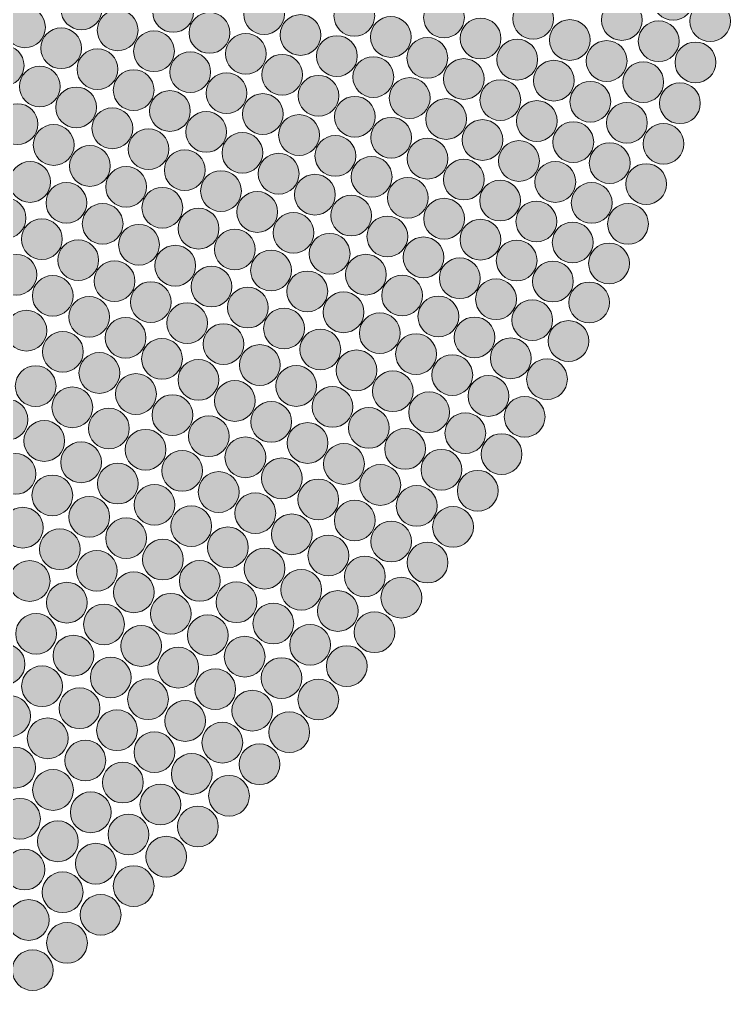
# Model space of a CAD drawing. Extents: x 3515 to 4006, y 175 to 667.
# Drawn here: x 3908.4 to 3992.8, y 226.8 to 342.1 of the extents above; entities that cross this region are included whole.
import ezdxf

# ---------------------------------------------------------------- set-up
doc = ezdxf.new("R2010")
doc.units = 0
doc.header["$MEASUREMENT"] = 0
doc.layers.add('Capa 1', color=7, linetype='Continuous', lineweight=0)

# ---------------------------------------------------------------- blocks, each defined once
blk = doc.blocks.new('Block_0')
at = {"layer": 'Capa 1', "true_color": 0x000000, "transparency": 33554687}
h = blk.add_hatch(color=18, dxfattribs=at)
h.dxf.hatch_style = 2
edge = h.paths.add_edge_path()
edge.add_arc((3985.97, 344.39), 2.42, 0, 360)
h = blk.add_hatch(color=18, dxfattribs=at)
h.dxf.hatch_style = 2
edge = h.paths.add_edge_path()
edge.add_arc((3915.76, 343.26), 2.42, 0, 360)
h = blk.add_hatch(color=18, dxfattribs=at)
h.dxf.hatch_style = 2
edge = h.paths.add_edge_path()
edge.add_arc((3926.64, 342.96), 2.42, 0, 360)
h = blk.add_hatch(color=18, dxfattribs=at)
h.dxf.hatch_style = 2
edge = h.paths.add_edge_path()
edge.add_arc((3937.43, 342.71), 2.42, 0, 360)
h = blk.add_hatch(color=18, dxfattribs=at)
h.dxf.hatch_style = 2
edge = h.paths.add_edge_path()
edge.add_arc((3948.14, 342.49), 2.42, 0, 360)
h = blk.add_hatch(color=18, dxfattribs=at)
h.dxf.hatch_style = 2
edge = h.paths.add_edge_path()
edge.add_arc((3958.78, 342.3), 2.42, 0, 360)
h = blk.add_hatch(color=18, dxfattribs=at)
h.dxf.hatch_style = 2
edge = h.paths.add_edge_path()
edge.add_arc((3909.06, 341.13), 2.42, 0, 360)
h = blk.add_hatch(color=18, dxfattribs=at)
h.dxf.hatch_style = 2
edge = h.paths.add_edge_path()
edge.add_arc((3969.36, 342.14), 2.42, 0, 360)
h = blk.add_hatch(color=18, dxfattribs=at)
h.dxf.hatch_style = 2
edge = h.paths.add_edge_path()
edge.add_arc((3979.88, 342), 2.42, 0, 360)
h = blk.add_hatch(color=18, dxfattribs=at)
h.dxf.hatch_style = 2
edge = h.paths.add_edge_path()
edge.add_arc((3990.36, 341.87), 2.42, 0, 360)
h = blk.add_hatch(color=18, dxfattribs=at)
h.dxf.hatch_style = 2
edge = h.paths.add_edge_path()
edge.add_arc((3920.06, 340.78), 2.42, 0, 360)
h = blk.add_hatch(color=18, dxfattribs=at)
h.dxf.hatch_style = 2
edge = h.paths.add_edge_path()
edge.add_arc((3930.95, 340.47), 2.42, 0, 360)
h = blk.add_hatch(color=18, dxfattribs=at)
h.dxf.hatch_style = 2
edge = h.paths.add_edge_path()
edge.add_arc((3941.75, 340.22), 2.42, 0, 360)
h = blk.add_hatch(color=18, dxfattribs=at)
h.dxf.hatch_style = 2
edge = h.paths.add_edge_path()
edge.add_arc((3952.47, 339.99), 2.42, 0, 360)
h = blk.add_hatch(color=18, dxfattribs=at)
h.dxf.hatch_style = 2
edge = h.paths.add_edge_path()
edge.add_arc((3963.12, 339.8), 2.42, 0, 360)
h = blk.add_hatch(color=18, dxfattribs=at)
h.dxf.hatch_style = 2
edge = h.paths.add_edge_path()
edge.add_arc((3973.71, 339.63), 2.42, 0, 360)
h = blk.add_hatch(color=18, dxfattribs=at)
h.dxf.hatch_style = 2
edge = h.paths.add_edge_path()
edge.add_arc((3984.25, 339.48), 2.42, 0, 360)
h = blk.add_hatch(color=18, dxfattribs=at)
h.dxf.hatch_style = 2
edge = h.paths.add_edge_path()
edge.add_arc((3913.36, 338.65), 2.42, 0, 360)
h = blk.add_hatch(color=18, dxfattribs=at)
h.dxf.hatch_style = 2
edge = h.paths.add_edge_path()
edge.add_arc((3924.37, 338.29), 2.42, 0, 360)
h = blk.add_hatch(color=18, dxfattribs=at)
h.dxf.hatch_style = 2
edge = h.paths.add_edge_path()
edge.add_arc((3935.27, 337.99), 2.42, 0, 360)
h = blk.add_hatch(color=18, dxfattribs=at)
h.dxf.hatch_style = 2
edge = h.paths.add_edge_path()
edge.add_arc((3946.07, 337.72), 2.42, 0, 360)
h = blk.add_hatch(color=18, dxfattribs=at)
h.dxf.hatch_style = 2
edge = h.paths.add_edge_path()
edge.add_arc((3906.53, 336.59), 2.42, 0, 360)
h = blk.add_hatch(color=18, dxfattribs=at)
h.dxf.hatch_style = 2
edge = h.paths.add_edge_path()
edge.add_arc((3956.8, 337.5), 2.42, 0, 360)
h = blk.add_hatch(color=18, dxfattribs=at)
h.dxf.hatch_style = 2
edge = h.paths.add_edge_path()
edge.add_arc((3967.47, 337.3), 2.42, 0, 360)
h = blk.add_hatch(color=18, dxfattribs=at)
h.dxf.hatch_style = 2
edge = h.paths.add_edge_path()
edge.add_arc((3978.07, 337.13), 2.42, 0, 360)
h = blk.add_hatch(color=18, dxfattribs=at)
h.dxf.hatch_style = 2
edge = h.paths.add_edge_path()
edge.add_arc((3988.61, 336.97), 2.42, 0, 360)
h = blk.add_hatch(color=18, dxfattribs=at)
h.dxf.hatch_style = 2
edge = h.paths.add_edge_path()
edge.add_arc((3917.66, 336.17), 2.42, 0, 360)
h = blk.add_hatch(color=18, dxfattribs=at)
h.dxf.hatch_style = 2
edge = h.paths.add_edge_path()
edge.add_arc((3928.67, 335.81), 2.42, 0, 360)
h = blk.add_hatch(color=18, dxfattribs=at)
h.dxf.hatch_style = 2
edge = h.paths.add_edge_path()
edge.add_arc((3939.58, 335.5), 2.42, 0, 360)
h = blk.add_hatch(color=18, dxfattribs=at)
h.dxf.hatch_style = 2
edge = h.paths.add_edge_path()
edge.add_arc((3950.39, 335.23), 2.42, 0, 360)
h = blk.add_hatch(color=18, dxfattribs=at)
h.dxf.hatch_style = 2
edge = h.paths.add_edge_path()
edge.add_arc((3961.13, 335), 2.42, 0, 360)
h = blk.add_hatch(color=18, dxfattribs=at)
h.dxf.hatch_style = 2
edge = h.paths.add_edge_path()
edge.add_arc((3971.81, 334.8), 2.42, 0, 360)
h = blk.add_hatch(color=18, dxfattribs=at)
h.dxf.hatch_style = 2
edge = h.paths.add_edge_path()
edge.add_arc((3982.42, 334.62), 2.42, 0, 360)
h = blk.add_hatch(color=18, dxfattribs=at)
h.dxf.hatch_style = 2
edge = h.paths.add_edge_path()
edge.add_arc((3910.83, 334.11), 2.42, 0, 360)
h = blk.add_hatch(color=18, dxfattribs=at)
h.dxf.hatch_style = 2
edge = h.paths.add_edge_path()
edge.add_arc((3921.96, 333.68), 2.42, 0, 360)
h = blk.add_hatch(color=18, dxfattribs=at)
h.dxf.hatch_style = 2
edge = h.paths.add_edge_path()
edge.add_arc((3932.97, 333.32), 2.42, 0, 360)
h = blk.add_hatch(color=18, dxfattribs=at)
h.dxf.hatch_style = 2
edge = h.paths.add_edge_path()
edge.add_arc((3943.89, 333.01), 2.42, 0, 360)
h = blk.add_hatch(color=18, dxfattribs=at)
h.dxf.hatch_style = 2
edge = h.paths.add_edge_path()
edge.add_arc((3954.71, 332.74), 2.42, 0, 360)
h = blk.add_hatch(color=18, dxfattribs=at)
h.dxf.hatch_style = 2
edge = h.paths.add_edge_path()
edge.add_arc((3965.46, 332.5), 2.42, 0, 360)
h = blk.add_hatch(color=18, dxfattribs=at)
h.dxf.hatch_style = 2
edge = h.paths.add_edge_path()
edge.add_arc((3976.14, 332.3), 2.42, 0, 360)
h = blk.add_hatch(color=18, dxfattribs=at)
h.dxf.hatch_style = 2
edge = h.paths.add_edge_path()
edge.add_arc((3986.77, 332.12), 2.42, 0, 360)
h = blk.add_hatch(color=18, dxfattribs=at)
h.dxf.hatch_style = 2
edge = h.paths.add_edge_path()
edge.add_arc((3915.13, 331.63), 2.42, 0, 360)
h = blk.add_hatch(color=18, dxfattribs=at)
h.dxf.hatch_style = 2
edge = h.paths.add_edge_path()
edge.add_arc((3926.26, 331.2), 2.42, 0, 360)
h = blk.add_hatch(color=18, dxfattribs=at)
h.dxf.hatch_style = 2
edge = h.paths.add_edge_path()
edge.add_arc((3937.28, 330.84), 2.42, 0, 360)
h = blk.add_hatch(color=18, dxfattribs=at)
h.dxf.hatch_style = 2
edge = h.paths.add_edge_path()
edge.add_arc((3908.17, 329.65), 2.42, 0, 360)
h = blk.add_hatch(color=18, dxfattribs=at)
h.dxf.hatch_style = 2
edge = h.paths.add_edge_path()
edge.add_arc((3948.2, 330.52), 2.42, 0, 360)
h = blk.add_hatch(color=18, dxfattribs=at)
h.dxf.hatch_style = 2
edge = h.paths.add_edge_path()
edge.add_arc((3959.03, 330.25), 2.42, 0, 360)
h = blk.add_hatch(color=18, dxfattribs=at)
h.dxf.hatch_style = 2
edge = h.paths.add_edge_path()
edge.add_arc((3969.79, 330.01), 2.42, 0, 360)
h = blk.add_hatch(color=18, dxfattribs=at)
h.dxf.hatch_style = 2
edge = h.paths.add_edge_path()
edge.add_arc((3980.48, 329.8), 2.42, 0, 360)
h = blk.add_hatch(color=18, dxfattribs=at)
h.dxf.hatch_style = 2
edge = h.paths.add_edge_path()
edge.add_arc((3919.43, 329.15), 2.42, 0, 360)
h = blk.add_hatch(color=18, dxfattribs=at)
h.dxf.hatch_style = 2
edge = h.paths.add_edge_path()
edge.add_arc((3930.56, 328.72), 2.42, 0, 360)
h = blk.add_hatch(color=18, dxfattribs=at)
h.dxf.hatch_style = 2
edge = h.paths.add_edge_path()
edge.add_arc((3941.58, 328.35), 2.42, 0, 360)
h = blk.add_hatch(color=18, dxfattribs=at)
h.dxf.hatch_style = 2
edge = h.paths.add_edge_path()
edge.add_arc((3952.51, 328.03), 2.42, 0, 360)
h = blk.add_hatch(color=18, dxfattribs=at)
h.dxf.hatch_style = 2
edge = h.paths.add_edge_path()
edge.add_arc((3963.35, 327.76), 2.42, 0, 360)
h = blk.add_hatch(color=18, dxfattribs=at)
h.dxf.hatch_style = 2
edge = h.paths.add_edge_path()
edge.add_arc((3974.12, 327.51), 2.42, 0, 360)
h = blk.add_hatch(color=18, dxfattribs=at)
h.dxf.hatch_style = 2
edge = h.paths.add_edge_path()
edge.add_arc((3984.82, 327.3), 2.42, 0, 360)
h = blk.add_hatch(color=18, dxfattribs=at)
h.dxf.hatch_style = 2
edge = h.paths.add_edge_path()
edge.add_arc((3912.47, 327.17), 2.42, 0, 360)
h = blk.add_hatch(color=18, dxfattribs=at)
h.dxf.hatch_style = 2
edge = h.paths.add_edge_path()
edge.add_arc((3923.72, 326.67), 2.42, 0, 360)
h = blk.add_hatch(color=18, dxfattribs=at)
h.dxf.hatch_style = 2
edge = h.paths.add_edge_path()
edge.add_arc((3934.86, 326.24), 2.42, 0, 360)
h = blk.add_hatch(color=18, dxfattribs=at)
h.dxf.hatch_style = 2
edge = h.paths.add_edge_path()
edge.add_arc((3945.89, 325.87), 2.42, 0, 360)
h = blk.add_hatch(color=18, dxfattribs=at)
h.dxf.hatch_style = 2
edge = h.paths.add_edge_path()
edge.add_arc((3956.82, 325.55), 2.42, 0, 360)
h = blk.add_hatch(color=18, dxfattribs=at)
h.dxf.hatch_style = 2
edge = h.paths.add_edge_path()
edge.add_arc((3967.67, 325.27), 2.42, 0, 360)
h = blk.add_hatch(color=18, dxfattribs=at)
h.dxf.hatch_style = 2
edge = h.paths.add_edge_path()
edge.add_arc((3978.44, 325.02), 2.42, 0, 360)
h = blk.add_hatch(color=18, dxfattribs=at)
h.dxf.hatch_style = 2
edge = h.paths.add_edge_path()
edge.add_arc((3916.77, 324.68), 2.42, 0, 360)
h = blk.add_hatch(color=18, dxfattribs=at)
h.dxf.hatch_style = 2
edge = h.paths.add_edge_path()
edge.add_arc((3928.02, 324.18), 2.42, 0, 360)
h = blk.add_hatch(color=18, dxfattribs=at)
h.dxf.hatch_style = 2
edge = h.paths.add_edge_path()
edge.add_arc((3909.67, 322.78), 2.42, 0, 360)
h = blk.add_hatch(color=18, dxfattribs=at)
h.dxf.hatch_style = 2
edge = h.paths.add_edge_path()
edge.add_arc((3939.16, 323.76), 2.42, 0, 360)
h = blk.add_hatch(color=18, dxfattribs=at)
h.dxf.hatch_style = 2
edge = h.paths.add_edge_path()
edge.add_arc((3950.19, 323.38), 2.42, 0, 360)
h = blk.add_hatch(color=18, dxfattribs=at)
h.dxf.hatch_style = 2
edge = h.paths.add_edge_path()
edge.add_arc((3961.13, 323.06), 2.42, 0, 360)
h = blk.add_hatch(color=18, dxfattribs=at)
h.dxf.hatch_style = 2
edge = h.paths.add_edge_path()
edge.add_arc((3971.98, 322.78), 2.42, 0, 360)
h = blk.add_hatch(color=18, dxfattribs=at)
h.dxf.hatch_style = 2
edge = h.paths.add_edge_path()
edge.add_arc((3921.06, 322.2), 2.42, 0, 360)
h = blk.add_hatch(color=18, dxfattribs=at)
h.dxf.hatch_style = 2
edge = h.paths.add_edge_path()
edge.add_arc((3932.32, 321.7), 2.42, 0, 360)
h = blk.add_hatch(color=18, dxfattribs=at)
h.dxf.hatch_style = 2
edge = h.paths.add_edge_path()
edge.add_arc((3982.76, 322.53), 2.42, 0, 360)
h = blk.add_hatch(color=18, dxfattribs=at)
h.dxf.hatch_style = 2
edge = h.paths.add_edge_path()
edge.add_arc((3943.46, 321.27), 2.42, 0, 360)
h = blk.add_hatch(color=18, dxfattribs=at)
h.dxf.hatch_style = 2
edge = h.paths.add_edge_path()
edge.add_arc((3954.49, 320.9), 2.42, 0, 360)
h = blk.add_hatch(color=18, dxfattribs=at)
h.dxf.hatch_style = 2
edge = h.paths.add_edge_path()
edge.add_arc((3965.43, 320.57), 2.42, 0, 360)
h = blk.add_hatch(color=18, dxfattribs=at)
h.dxf.hatch_style = 2
edge = h.paths.add_edge_path()
edge.add_arc((3913.98, 320.3), 2.42, 0, 360)
h = blk.add_hatch(color=18, dxfattribs=at)
h.dxf.hatch_style = 2
edge = h.paths.add_edge_path()
edge.add_arc((3925.36, 319.72), 2.42, 0, 360)
h = blk.add_hatch(color=18, dxfattribs=at)
h.dxf.hatch_style = 2
edge = h.paths.add_edge_path()
edge.add_arc((3936.62, 319.22), 2.42, 0, 360)
h = blk.add_hatch(color=18, dxfattribs=at)
h.dxf.hatch_style = 2
edge = h.paths.add_edge_path()
edge.add_arc((3976.3, 320.29), 2.42, 0, 360)
h = blk.add_hatch(color=18, dxfattribs=at)
h.dxf.hatch_style = 2
edge = h.paths.add_edge_path()
edge.add_arc((3906.76, 318.48), 2.42, 0, 360)
h = blk.add_hatch(color=18, dxfattribs=at)
h.dxf.hatch_style = 2
edge = h.paths.add_edge_path()
edge.add_arc((3947.76, 318.79), 2.42, 0, 360)
h = blk.add_hatch(color=18, dxfattribs=at)
h.dxf.hatch_style = 2
edge = h.paths.add_edge_path()
edge.add_arc((3958.79, 318.42), 2.42, 0, 360)
h = blk.add_hatch(color=18, dxfattribs=at)
h.dxf.hatch_style = 2
edge = h.paths.add_edge_path()
edge.add_arc((3969.74, 318.09), 2.42, 0, 360)
h = blk.add_hatch(color=18, dxfattribs=at)
h.dxf.hatch_style = 2
edge = h.paths.add_edge_path()
edge.add_arc((3918.28, 317.81), 2.42, 0, 360)
h = blk.add_hatch(color=18, dxfattribs=at)
h.dxf.hatch_style = 2
edge = h.paths.add_edge_path()
edge.add_arc((3929.66, 317.24), 2.42, 0, 360)
h = blk.add_hatch(color=18, dxfattribs=at)
h.dxf.hatch_style = 2
edge = h.paths.add_edge_path()
edge.add_arc((3980.61, 317.8), 2.42, 0, 360)
h = blk.add_hatch(color=18, dxfattribs=at)
h.dxf.hatch_style = 2
edge = h.paths.add_edge_path()
edge.add_arc((3911.07, 315.99), 2.42, 0, 360)
h = blk.add_hatch(color=18, dxfattribs=at)
h.dxf.hatch_style = 2
edge = h.paths.add_edge_path()
edge.add_arc((3940.92, 316.74), 2.42, 0, 360)
h = blk.add_hatch(color=18, dxfattribs=at)
h.dxf.hatch_style = 2
edge = h.paths.add_edge_path()
edge.add_arc((3952.06, 316.31), 2.42, 0, 360)
h = blk.add_hatch(color=18, dxfattribs=at)
h.dxf.hatch_style = 2
edge = h.paths.add_edge_path()
edge.add_arc((3963.1, 315.93), 2.42, 0, 360)
h = blk.add_hatch(color=18, dxfattribs=at)
h.dxf.hatch_style = 2
edge = h.paths.add_edge_path()
edge.add_arc((3922.59, 315.33), 2.42, 0, 360)
h = blk.add_hatch(color=18, dxfattribs=at)
h.dxf.hatch_style = 2
edge = h.paths.add_edge_path()
edge.add_arc((3933.96, 314.76), 2.42, 0, 360)
h = blk.add_hatch(color=18, dxfattribs=at)
h.dxf.hatch_style = 2
edge = h.paths.add_edge_path()
edge.add_arc((3974.05, 315.6), 2.42, 0, 360)
h = blk.add_hatch(color=18, dxfattribs=at)
h.dxf.hatch_style = 2
edge = h.paths.add_edge_path()
edge.add_arc((3915.38, 313.5), 2.42, 0, 360)
h = blk.add_hatch(color=18, dxfattribs=at)
h.dxf.hatch_style = 2
edge = h.paths.add_edge_path()
edge.add_arc((3945.21, 314.26), 2.42, 0, 360)
h = blk.add_hatch(color=18, dxfattribs=at)
h.dxf.hatch_style = 2
edge = h.paths.add_edge_path()
edge.add_arc((3956.35, 313.83), 2.42, 0, 360)
h = blk.add_hatch(color=18, dxfattribs=at)
h.dxf.hatch_style = 2
edge = h.paths.add_edge_path()
edge.add_arc((3967.4, 313.45), 2.42, 0, 360)
h = blk.add_hatch(color=18, dxfattribs=at)
h.dxf.hatch_style = 2
edge = h.paths.add_edge_path()
edge.add_arc((3926.89, 312.84), 2.42, 0, 360)
h = blk.add_hatch(color=18, dxfattribs=at)
h.dxf.hatch_style = 2
edge = h.paths.add_edge_path()
edge.add_arc((3938.26, 312.27), 2.42, 0, 360)
h = blk.add_hatch(color=18, dxfattribs=at)
h.dxf.hatch_style = 2
edge = h.paths.add_edge_path()
edge.add_arc((3978.36, 313.11), 2.42, 0, 360)
h = blk.add_hatch(color=18, dxfattribs=at)
h.dxf.hatch_style = 2
edge = h.paths.add_edge_path()
edge.add_arc((3908.04, 311.77), 2.42, 0, 360)
h = blk.add_hatch(color=18, dxfattribs=at)
h.dxf.hatch_style = 2
edge = h.paths.add_edge_path()
edge.add_arc((3949.51, 311.78), 2.42, 0, 360)
h = blk.add_hatch(color=18, dxfattribs=at)
h.dxf.hatch_style = 2
edge = h.paths.add_edge_path()
edge.add_arc((3960.65, 311.35), 2.42, 0, 360)
h = blk.add_hatch(color=18, dxfattribs=at)
h.dxf.hatch_style = 2
edge = h.paths.add_edge_path()
edge.add_arc((3919.69, 311.01), 2.42, 0, 360)
h = blk.add_hatch(color=18, dxfattribs=at)
h.dxf.hatch_style = 2
edge = h.paths.add_edge_path()
edge.add_arc((3931.19, 310.36), 2.42, 0, 360)
h = blk.add_hatch(color=18, dxfattribs=at)
h.dxf.hatch_style = 2
edge = h.paths.add_edge_path()
edge.add_arc((3971.7, 310.96), 2.42, 0, 360)
h = blk.add_hatch(color=18, dxfattribs=at)
h.dxf.hatch_style = 2
edge = h.paths.add_edge_path()
edge.add_arc((3912.36, 309.27), 2.42, 0, 360)
h = blk.add_hatch(color=18, dxfattribs=at)
h.dxf.hatch_style = 2
edge = h.paths.add_edge_path()
edge.add_arc((3942.56, 309.79), 2.42, 0, 360)
h = blk.add_hatch(color=18, dxfattribs=at)
h.dxf.hatch_style = 2
edge = h.paths.add_edge_path()
edge.add_arc((3953.81, 309.3), 2.42, 0, 360)
h = blk.add_hatch(color=18, dxfattribs=at)
h.dxf.hatch_style = 2
edge = h.paths.add_edge_path()
edge.add_arc((3964.95, 308.86), 2.42, 0, 360)
h = blk.add_hatch(color=18, dxfattribs=at)
h.dxf.hatch_style = 2
edge = h.paths.add_edge_path()
edge.add_arc((3924, 308.52), 2.42, 0, 360)
h = blk.add_hatch(color=18, dxfattribs=at)
h.dxf.hatch_style = 2
edge = h.paths.add_edge_path()
edge.add_arc((3935.5, 307.87), 2.42, 0, 360)
h = blk.add_hatch(color=18, dxfattribs=at)
h.dxf.hatch_style = 2
edge = h.paths.add_edge_path()
edge.add_arc((3976, 308.48), 2.42, 0, 360)
h = blk.add_hatch(color=18, dxfattribs=at)
h.dxf.hatch_style = 2
edge = h.paths.add_edge_path()
edge.add_arc((3916.68, 306.77), 2.42, 0, 360)
h = blk.add_hatch(color=18, dxfattribs=at)
h.dxf.hatch_style = 2
edge = h.paths.add_edge_path()
edge.add_arc((3946.86, 307.31), 2.42, 0, 360)
h = blk.add_hatch(color=18, dxfattribs=at)
h.dxf.hatch_style = 2
edge = h.paths.add_edge_path()
edge.add_arc((3958.11, 306.82), 2.42, 0, 360)
h = blk.add_hatch(color=18, dxfattribs=at)
h.dxf.hatch_style = 2
edge = h.paths.add_edge_path()
edge.add_arc((3928.31, 306.03), 2.42, 0, 360)
h = blk.add_hatch(color=18, dxfattribs=at)
h.dxf.hatch_style = 2
edge = h.paths.add_edge_path()
edge.add_arc((3939.8, 305.39), 2.42, 0, 360)
h = blk.add_hatch(color=18, dxfattribs=at)
h.dxf.hatch_style = 2
edge = h.paths.add_edge_path()
edge.add_arc((3969.25, 306.38), 2.42, 0, 360)
h = blk.add_hatch(color=18, dxfattribs=at)
h.dxf.hatch_style = 2
edge = h.paths.add_edge_path()
edge.add_arc((3909.23, 305.13), 2.42, 0, 360)
h = blk.add_hatch(color=18, dxfattribs=at)
h.dxf.hatch_style = 2
edge = h.paths.add_edge_path()
edge.add_arc((3921, 304.28), 2.42, 0, 360)
h = blk.add_hatch(color=18, dxfattribs=at)
h.dxf.hatch_style = 2
edge = h.paths.add_edge_path()
edge.add_arc((3951.16, 304.83), 2.42, 0, 360)
h = blk.add_hatch(color=18, dxfattribs=at)
h.dxf.hatch_style = 2
edge = h.paths.add_edge_path()
edge.add_arc((3962.4, 304.33), 2.42, 0, 360)
h = blk.add_hatch(color=18, dxfattribs=at)
h.dxf.hatch_style = 2
edge = h.paths.add_edge_path()
edge.add_arc((3932.62, 303.54), 2.42, 0, 360)
h = blk.add_hatch(color=18, dxfattribs=at)
h.dxf.hatch_style = 2
edge = h.paths.add_edge_path()
edge.add_arc((3973.55, 303.9), 2.42, 0, 360)
h = blk.add_hatch(color=18, dxfattribs=at)
h.dxf.hatch_style = 2
edge = h.paths.add_edge_path()
edge.add_arc((3913.56, 302.62), 2.42, 0, 360)
h = blk.add_hatch(color=18, dxfattribs=at)
h.dxf.hatch_style = 2
edge = h.paths.add_edge_path()
edge.add_arc((3944.1, 302.9), 2.42, 0, 360)
h = blk.add_hatch(color=18, dxfattribs=at)
h.dxf.hatch_style = 2
edge = h.paths.add_edge_path()
edge.add_arc((3955.46, 302.35), 2.42, 0, 360)
h = blk.add_hatch(color=18, dxfattribs=at)
h.dxf.hatch_style = 2
edge = h.paths.add_edge_path()
edge.add_arc((3925.32, 301.78), 2.42, 0, 360)
h = blk.add_hatch(color=18, dxfattribs=at)
h.dxf.hatch_style = 2
edge = h.paths.add_edge_path()
edge.add_arc((3936.93, 301.05), 2.42, 0, 360)
h = blk.add_hatch(color=18, dxfattribs=at)
h.dxf.hatch_style = 2
edge = h.paths.add_edge_path()
edge.add_arc((3966.7, 301.85), 2.42, 0, 360)
h = blk.add_hatch(color=18, dxfattribs=at)
h.dxf.hatch_style = 2
edge = h.paths.add_edge_path()
edge.add_arc((3917.89, 300.11), 2.42, 0, 360)
h = blk.add_hatch(color=18, dxfattribs=at)
h.dxf.hatch_style = 2
edge = h.paths.add_edge_path()
edge.add_arc((3948.4, 300.42), 2.42, 0, 360)
h = blk.add_hatch(color=18, dxfattribs=at)
h.dxf.hatch_style = 2
edge = h.paths.add_edge_path()
edge.add_arc((3959.76, 299.86), 2.42, 0, 360)
h = blk.add_hatch(color=18, dxfattribs=at)
h.dxf.hatch_style = 2
edge = h.paths.add_edge_path()
edge.add_arc((3910.33, 298.55), 2.42, 0, 360)
h = blk.add_hatch(color=18, dxfattribs=at)
h.dxf.hatch_style = 2
edge = h.paths.add_edge_path()
edge.add_arc((3929.64, 299.29), 2.42, 0, 360)
h = blk.add_hatch(color=18, dxfattribs=at)
h.dxf.hatch_style = 2
edge = h.paths.add_edge_path()
edge.add_arc((3941.24, 298.57), 2.42, 0, 360)
h = blk.add_hatch(color=18, dxfattribs=at)
h.dxf.hatch_style = 2
edge = h.paths.add_edge_path()
edge.add_arc((3971, 299.37), 2.42, 0, 360)
h = blk.add_hatch(color=18, dxfattribs=at)
h.dxf.hatch_style = 2
edge = h.paths.add_edge_path()
edge.add_arc((3922.23, 297.61), 2.42, 0, 360)
h = blk.add_hatch(color=18, dxfattribs=at)
h.dxf.hatch_style = 2
edge = h.paths.add_edge_path()
edge.add_arc((3952.71, 297.94), 2.42, 0, 360)
h = blk.add_hatch(color=18, dxfattribs=at)
h.dxf.hatch_style = 2
edge = h.paths.add_edge_path()
edge.add_arc((3964.05, 297.38), 2.42, 0, 360)
h = blk.add_hatch(color=18, dxfattribs=at)
h.dxf.hatch_style = 2
edge = h.paths.add_edge_path()
edge.add_arc((3933.96, 296.79), 2.42, 0, 360)
h = blk.add_hatch(color=18, dxfattribs=at)
h.dxf.hatch_style = 2
edge = h.paths.add_edge_path()
edge.add_arc((3914.68, 296.03), 2.42, 0, 360)
h = blk.add_hatch(color=18, dxfattribs=at)
h.dxf.hatch_style = 2
edge = h.paths.add_edge_path()
edge.add_arc((3926.56, 295.11), 2.42, 0, 360)
h = blk.add_hatch(color=18, dxfattribs=at)
h.dxf.hatch_style = 2
edge = h.paths.add_edge_path()
edge.add_arc((3945.55, 296.08), 2.42, 0, 360)
h = blk.add_hatch(color=18, dxfattribs=at)
h.dxf.hatch_style = 2
edge = h.paths.add_edge_path()
edge.add_arc((3957.01, 295.45), 2.42, 0, 360)
h = blk.add_hatch(color=18, dxfattribs=at)
h.dxf.hatch_style = 2
edge = h.paths.add_edge_path()
edge.add_arc((3906.99, 294.57), 2.42, 0, 360)
h = blk.add_hatch(color=18, dxfattribs=at)
h.dxf.hatch_style = 2
edge = h.paths.add_edge_path()
edge.add_arc((3938.28, 294.3), 2.42, 0, 360)
h = blk.add_hatch(color=18, dxfattribs=at)
h.dxf.hatch_style = 2
edge = h.paths.add_edge_path()
edge.add_arc((3968.35, 294.9), 2.42, 0, 360)
h = blk.add_hatch(color=18, dxfattribs=at)
h.dxf.hatch_style = 2
edge = h.paths.add_edge_path()
edge.add_arc((3919.02, 293.52), 2.42, 0, 360)
h = blk.add_hatch(color=18, dxfattribs=at)
h.dxf.hatch_style = 2
edge = h.paths.add_edge_path()
edge.add_arc((3949.86, 293.59), 2.42, 0, 360)
h = blk.add_hatch(color=18, dxfattribs=at)
h.dxf.hatch_style = 2
edge = h.paths.add_edge_path()
edge.add_arc((3961.31, 292.97), 2.42, 0, 360)
h = blk.add_hatch(color=18, dxfattribs=at)
h.dxf.hatch_style = 2
edge = h.paths.add_edge_path()
edge.add_arc((3911.35, 292.04), 2.42, 0, 360)
h = blk.add_hatch(color=18, dxfattribs=at)
h.dxf.hatch_style = 2
edge = h.paths.add_edge_path()
edge.add_arc((3930.88, 292.6), 2.42, 0, 360)
h = blk.add_hatch(color=18, dxfattribs=at)
h.dxf.hatch_style = 2
edge = h.paths.add_edge_path()
edge.add_arc((3942.59, 291.8), 2.42, 0, 360)
h = blk.add_hatch(color=18, dxfattribs=at)
h.dxf.hatch_style = 2
edge = h.paths.add_edge_path()
edge.add_arc((3923.37, 291), 2.42, 0, 360)
h = blk.add_hatch(color=18, dxfattribs=at)
h.dxf.hatch_style = 2
edge = h.paths.add_edge_path()
edge.add_arc((3954.16, 291.1), 2.42, 0, 360)
h = blk.add_hatch(color=18, dxfattribs=at)
h.dxf.hatch_style = 2
edge = h.paths.add_edge_path()
edge.add_arc((3965.61, 290.48), 2.42, 0, 360)
h = blk.add_hatch(color=18, dxfattribs=at)
h.dxf.hatch_style = 2
edge = h.paths.add_edge_path()
edge.add_arc((3915.72, 289.51), 2.42, 0, 360)
h = blk.add_hatch(color=18, dxfattribs=at)
h.dxf.hatch_style = 2
edge = h.paths.add_edge_path()
edge.add_arc((3935.21, 290.1), 2.42, 0, 360)
h = blk.add_hatch(color=18, dxfattribs=at)
h.dxf.hatch_style = 2
edge = h.paths.add_edge_path()
edge.add_arc((3946.91, 289.31), 2.42, 0, 360)
h = blk.add_hatch(color=18, dxfattribs=at)
h.dxf.hatch_style = 2
edge = h.paths.add_edge_path()
edge.add_arc((3907.93, 288.13), 2.42, 0, 360)
h = blk.add_hatch(color=18, dxfattribs=at)
h.dxf.hatch_style = 2
edge = h.paths.add_edge_path()
edge.add_arc((3927.71, 288.49), 2.42, 0, 360)
h = blk.add_hatch(color=18, dxfattribs=at)
h.dxf.hatch_style = 2
edge = h.paths.add_edge_path()
edge.add_arc((3958.47, 288.62), 2.42, 0, 360)
h = blk.add_hatch(color=18, dxfattribs=at)
h.dxf.hatch_style = 2
edge = h.paths.add_edge_path()
edge.add_arc((3920.08, 286.98), 2.42, 0, 360)
h = blk.add_hatch(color=18, dxfattribs=at)
h.dxf.hatch_style = 2
edge = h.paths.add_edge_path()
edge.add_arc((3939.54, 287.6), 2.42, 0, 360)
h = blk.add_hatch(color=18, dxfattribs=at)
h.dxf.hatch_style = 2
edge = h.paths.add_edge_path()
edge.add_arc((3932.05, 285.98), 2.42, 0, 360)
h = blk.add_hatch(color=18, dxfattribs=at)
h.dxf.hatch_style = 2
edge = h.paths.add_edge_path()
edge.add_arc((3951.22, 286.82), 2.42, 0, 360)
h = blk.add_hatch(color=18, dxfattribs=at)
h.dxf.hatch_style = 2
edge = h.paths.add_edge_path()
edge.add_arc((3962.78, 286.13), 2.42, 0, 360)
h = blk.add_hatch(color=18, dxfattribs=at)
h.dxf.hatch_style = 2
edge = h.paths.add_edge_path()
edge.add_arc((3912.31, 285.58), 2.42, 0, 360)
h = blk.add_hatch(color=18, dxfattribs=at)
h.dxf.hatch_style = 2
edge = h.paths.add_edge_path()
edge.add_arc((3943.86, 285.1), 2.42, 0, 360)
h = blk.add_hatch(color=18, dxfattribs=at)
h.dxf.hatch_style = 2
edge = h.paths.add_edge_path()
edge.add_arc((3924.43, 284.46), 2.42, 0, 360)
h = blk.add_hatch(color=18, dxfattribs=at)
h.dxf.hatch_style = 2
edge = h.paths.add_edge_path()
edge.add_arc((3936.39, 283.47), 2.42, 0, 360)
h = blk.add_hatch(color=18, dxfattribs=at)
h.dxf.hatch_style = 2
edge = h.paths.add_edge_path()
edge.add_arc((3955.54, 284.33), 2.42, 0, 360)
h = blk.add_hatch(color=18, dxfattribs=at)
h.dxf.hatch_style = 2
edge = h.paths.add_edge_path()
edge.add_arc((3916.69, 283.04), 2.42, 0, 360)
h = blk.add_hatch(color=18, dxfattribs=at)
h.dxf.hatch_style = 2
edge = h.paths.add_edge_path()
edge.add_arc((3948.19, 282.6), 2.42, 0, 360)
h = blk.add_hatch(color=18, dxfattribs=at)
h.dxf.hatch_style = 2
edge = h.paths.add_edge_path()
edge.add_arc((3908.8, 281.75), 2.42, 0, 360)
h = blk.add_hatch(color=18, dxfattribs=at)
h.dxf.hatch_style = 2
edge = h.paths.add_edge_path()
edge.add_arc((3928.79, 281.93), 2.42, 0, 360)
h = blk.add_hatch(color=18, dxfattribs=at)
h.dxf.hatch_style = 2
edge = h.paths.add_edge_path()
edge.add_arc((3959.85, 281.84), 2.42, 0, 360)
h = blk.add_hatch(color=18, dxfattribs=at)
h.dxf.hatch_style = 2
edge = h.paths.add_edge_path()
edge.add_arc((3921.06, 280.5), 2.42, 0, 360)
h = blk.add_hatch(color=18, dxfattribs=at)
h.dxf.hatch_style = 2
edge = h.paths.add_edge_path()
edge.add_arc((3940.72, 280.96), 2.42, 0, 360)
h = blk.add_hatch(color=18, dxfattribs=at)
h.dxf.hatch_style = 2
edge = h.paths.add_edge_path()
edge.add_arc((3952.51, 280.1), 2.42, 0, 360)
h = blk.add_hatch(color=18, dxfattribs=at)
h.dxf.hatch_style = 2
edge = h.paths.add_edge_path()
edge.add_arc((3913.2, 279.19), 2.42, 0, 360)
h = blk.add_hatch(color=18, dxfattribs=at)
h.dxf.hatch_style = 2
edge = h.paths.add_edge_path()
edge.add_arc((3933.14, 279.41), 2.42, 0, 360)
h = blk.add_hatch(color=18, dxfattribs=at)
h.dxf.hatch_style = 2
edge = h.paths.add_edge_path()
edge.add_arc((3925.43, 277.96), 2.42, 0, 360)
h = blk.add_hatch(color=18, dxfattribs=at)
h.dxf.hatch_style = 2
edge = h.paths.add_edge_path()
edge.add_arc((3945.06, 278.45), 2.42, 0, 360)
h = blk.add_hatch(color=18, dxfattribs=at)
h.dxf.hatch_style = 2
edge = h.paths.add_edge_path()
edge.add_arc((3917.59, 276.63), 2.42, 0, 360)
h = blk.add_hatch(color=18, dxfattribs=at)
h.dxf.hatch_style = 2
edge = h.paths.add_edge_path()
edge.add_arc((3937.49, 276.89), 2.42, 0, 360)
h = blk.add_hatch(color=18, dxfattribs=at)
h.dxf.hatch_style = 2
edge = h.paths.add_edge_path()
edge.add_arc((3956.83, 277.61), 2.42, 0, 360)
h = blk.add_hatch(color=18, dxfattribs=at)
h.dxf.hatch_style = 2
edge = h.paths.add_edge_path()
edge.add_arc((3909.62, 275.42), 2.42, 0, 360)
h = blk.add_hatch(color=18, dxfattribs=at)
h.dxf.hatch_style = 2
edge = h.paths.add_edge_path()
edge.add_arc((3929.8, 275.43), 2.42, 0, 360)
h = blk.add_hatch(color=18, dxfattribs=at)
h.dxf.hatch_style = 2
edge = h.paths.add_edge_path()
edge.add_arc((3949.39, 275.95), 2.42, 0, 360)
h = blk.add_hatch(color=18, dxfattribs=at)
h.dxf.hatch_style = 2
edge = h.paths.add_edge_path()
edge.add_arc((3941.84, 274.37), 2.42, 0, 360)
h = blk.add_hatch(color=18, dxfattribs=at)
h.dxf.hatch_style = 2
edge = h.paths.add_edge_path()
edge.add_arc((3921.98, 274.08), 2.42, 0, 360)
h = blk.add_hatch(color=18, dxfattribs=at)
h.dxf.hatch_style = 2
edge = h.paths.add_edge_path()
edge.add_arc((3953.72, 273.44), 2.42, 0, 360)
h = blk.add_hatch(color=18, dxfattribs=at)
h.dxf.hatch_style = 2
edge = h.paths.add_edge_path()
edge.add_arc((3914.03, 272.85), 2.42, 0, 360)
h = blk.add_hatch(color=18, dxfattribs=at)
h.dxf.hatch_style = 2
edge = h.paths.add_edge_path()
edge.add_arc((3934.16, 272.9), 2.42, 0, 360)
h = blk.add_hatch(color=18, dxfattribs=at)
h.dxf.hatch_style = 2
edge = h.paths.add_edge_path()
edge.add_arc((3926.37, 271.53), 2.42, 0, 360)
h = blk.add_hatch(color=18, dxfattribs=at)
h.dxf.hatch_style = 2
edge = h.paths.add_edge_path()
edge.add_arc((3946.18, 271.86), 2.42, 0, 360)
h = blk.add_hatch(color=18, dxfattribs=at)
h.dxf.hatch_style = 2
edge = h.paths.add_edge_path()
edge.add_arc((3918.44, 270.27), 2.42, 0, 360)
h = blk.add_hatch(color=18, dxfattribs=at)
h.dxf.hatch_style = 2
edge = h.paths.add_edge_path()
edge.add_arc((3938.53, 270.37), 2.42, 0, 360)
h = blk.add_hatch(color=18, dxfattribs=at)
h.dxf.hatch_style = 2
edge = h.paths.add_edge_path()
edge.add_arc((3910.38, 269.15), 2.42, 0, 360)
h = blk.add_hatch(color=18, dxfattribs=at)
h.dxf.hatch_style = 2
edge = h.paths.add_edge_path()
edge.add_arc((3930.75, 268.98), 2.42, 0, 360)
h = blk.add_hatch(color=18, dxfattribs=at)
h.dxf.hatch_style = 2
edge = h.paths.add_edge_path()
edge.add_arc((3950.53, 269.34), 2.42, 0, 360)
h = blk.add_hatch(color=18, dxfattribs=at)
h.dxf.hatch_style = 2
edge = h.paths.add_edge_path()
edge.add_arc((3922.85, 267.71), 2.42, 0, 360)
h = blk.add_hatch(color=18, dxfattribs=at)
h.dxf.hatch_style = 2
edge = h.paths.add_edge_path()
edge.add_arc((3942.89, 267.84), 2.42, 0, 360)
h = blk.add_hatch(color=18, dxfattribs=at)
h.dxf.hatch_style = 2
edge = h.paths.add_edge_path()
edge.add_arc((3914.81, 266.56), 2.42, 0, 360)
h = blk.add_hatch(color=18, dxfattribs=at)
h.dxf.hatch_style = 2
edge = h.paths.add_edge_path()
edge.add_arc((3935.13, 266.44), 2.42, 0, 360)
h = blk.add_hatch(color=18, dxfattribs=at)
h.dxf.hatch_style = 2
edge = h.paths.add_edge_path()
edge.add_arc((3906.64, 265.54), 2.42, 0, 360)
h = blk.add_hatch(color=18, dxfattribs=at)
h.dxf.hatch_style = 2
edge = h.paths.add_edge_path()
edge.add_arc((3927.25, 265.14), 2.42, 0, 360)
h = blk.add_hatch(color=18, dxfattribs=at)
h.dxf.hatch_style = 2
edge = h.paths.add_edge_path()
edge.add_arc((3947.24, 265.32), 2.42, 0, 360)
h = blk.add_hatch(color=18, dxfattribs=at)
h.dxf.hatch_style = 2
edge = h.paths.add_edge_path()
edge.add_arc((3919.24, 263.97), 2.42, 0, 360)
h = blk.add_hatch(color=18, dxfattribs=at)
h.dxf.hatch_style = 2
edge = h.paths.add_edge_path()
edge.add_arc((3939.5, 263.9), 2.42, 0, 360)
h = blk.add_hatch(color=18, dxfattribs=at)
h.dxf.hatch_style = 2
edge = h.paths.add_edge_path()
edge.add_arc((3911.09, 262.93), 2.42, 0, 360)
h = blk.add_hatch(color=18, dxfattribs=at)
h.dxf.hatch_style = 2
edge = h.paths.add_edge_path()
edge.add_arc((3931.64, 262.58), 2.42, 0, 360)
h = blk.add_hatch(color=18, dxfattribs=at)
h.dxf.hatch_style = 2
edge = h.paths.add_edge_path()
edge.add_arc((3923.66, 261.39), 2.42, 0, 360)
h = blk.add_hatch(color=18, dxfattribs=at)
h.dxf.hatch_style = 2
edge = h.paths.add_edge_path()
edge.add_arc((3943.87, 261.36), 2.42, 0, 360)
h = blk.add_hatch(color=18, dxfattribs=at)
h.dxf.hatch_style = 2
edge = h.paths.add_edge_path()
edge.add_arc((3907.29, 259.39), 2.42, 0, 360)
h = blk.add_hatch(color=18, dxfattribs=at)
h.dxf.hatch_style = 2
edge = h.paths.add_edge_path()
edge.add_arc((3915.54, 260.32), 2.42, 0, 360)
h = blk.add_hatch(color=18, dxfattribs=at)
h.dxf.hatch_style = 2
edge = h.paths.add_edge_path()
edge.add_arc((3936.03, 260.03), 2.42, 0, 360)
h = blk.add_hatch(color=18, dxfattribs=at)
h.dxf.hatch_style = 2
edge = h.paths.add_edge_path()
edge.add_arc((3928.07, 258.81), 2.42, 0, 360)
h = blk.add_hatch(color=18, dxfattribs=at)
h.dxf.hatch_style = 2
edge = h.paths.add_edge_path()
edge.add_arc((3919.98, 257.71), 2.42, 0, 360)
h = blk.add_hatch(color=18, dxfattribs=at)
h.dxf.hatch_style = 2
edge = h.paths.add_edge_path()
edge.add_arc((3940.42, 257.48), 2.42, 0, 360)
h = blk.add_hatch(color=18, dxfattribs=at)
h.dxf.hatch_style = 2
edge = h.paths.add_edge_path()
edge.add_arc((3911.76, 256.75), 2.42, 0, 360)
h = blk.add_hatch(color=18, dxfattribs=at)
h.dxf.hatch_style = 2
edge = h.paths.add_edge_path()
edge.add_arc((3932.48, 256.24), 2.42, 0, 360)
h = blk.add_hatch(color=18, dxfattribs=at)
h.dxf.hatch_style = 2
edge = h.paths.add_edge_path()
edge.add_arc((3924.42, 255.11), 2.42, 0, 360)
h = blk.add_hatch(color=18, dxfattribs=at)
h.dxf.hatch_style = 2
edge = h.paths.add_edge_path()
edge.add_arc((3916.22, 254.12), 2.42, 0, 360)
h = blk.add_hatch(color=18, dxfattribs=at)
h.dxf.hatch_style = 2
edge = h.paths.add_edge_path()
edge.add_arc((3936.89, 253.67), 2.42, 0, 360)
h = blk.add_hatch(color=18, dxfattribs=at)
h.dxf.hatch_style = 2
edge = h.paths.add_edge_path()
edge.add_arc((3907.9, 253.27), 2.42, 0, 360)
h = blk.add_hatch(color=18, dxfattribs=at)
h.dxf.hatch_style = 2
edge = h.paths.add_edge_path()
edge.add_arc((3928.85, 252.52), 2.42, 0, 360)
h = blk.add_hatch(color=18, dxfattribs=at)
h.dxf.hatch_style = 2
edge = h.paths.add_edge_path()
edge.add_arc((3920.68, 251.5), 2.42, 0, 360)
h = blk.add_hatch(color=18, dxfattribs=at)
h.dxf.hatch_style = 2
edge = h.paths.add_edge_path()
edge.add_arc((3912.39, 250.62), 2.42, 0, 360)
h = blk.add_hatch(color=18, dxfattribs=at)
h.dxf.hatch_style = 2
edge = h.paths.add_edge_path()
edge.add_arc((3925.13, 248.89), 2.42, 0, 360)
h = blk.add_hatch(color=18, dxfattribs=at)
h.dxf.hatch_style = 2
edge = h.paths.add_edge_path()
edge.add_arc((3933.27, 249.93), 2.42, 0, 360)
h = blk.add_hatch(color=18, dxfattribs=at)
h.dxf.hatch_style = 2
edge = h.paths.add_edge_path()
edge.add_arc((3916.87, 247.97), 2.42, 0, 360)
h = blk.add_hatch(color=18, dxfattribs=at)
h.dxf.hatch_style = 2
edge = h.paths.add_edge_path()
edge.add_arc((3908.47, 247.2), 2.42, 0, 360)
h = blk.add_hatch(color=18, dxfattribs=at)
h.dxf.hatch_style = 2
edge = h.paths.add_edge_path()
edge.add_arc((3929.58, 246.28), 2.42, 0, 360)
h = blk.add_hatch(color=18, dxfattribs=at)
h.dxf.hatch_style = 2
edge = h.paths.add_edge_path()
edge.add_arc((3912.97, 244.53), 2.42, 0, 360)
h = blk.add_hatch(color=18, dxfattribs=at)
h.dxf.hatch_style = 2
edge = h.paths.add_edge_path()
edge.add_arc((3921.34, 245.33), 2.42, 0, 360)
h = blk.add_hatch(color=18, dxfattribs=at)
h.dxf.hatch_style = 2
edge = h.paths.add_edge_path()
edge.add_arc((3925.81, 242.7), 2.42, 0, 360)
h = blk.add_hatch(color=18, dxfattribs=at)
h.dxf.hatch_style = 2
edge = h.paths.add_edge_path()
edge.add_arc((3909.01, 241.17), 2.42, 0, 360)
h = blk.add_hatch(color=18, dxfattribs=at)
h.dxf.hatch_style = 2
edge = h.paths.add_edge_path()
edge.add_arc((3917.47, 241.87), 2.42, 0, 360)
h = blk.add_hatch(color=18, dxfattribs=at)
h.dxf.hatch_style = 2
edge = h.paths.add_edge_path()
edge.add_arc((3913.53, 238.48), 2.42, 0, 360)
h = blk.add_hatch(color=18, dxfattribs=at)
h.dxf.hatch_style = 2
edge = h.paths.add_edge_path()
edge.add_arc((3921.96, 239.21), 2.42, 0, 360)
h = blk.add_hatch(color=18, dxfattribs=at)
h.dxf.hatch_style = 2
edge = h.paths.add_edge_path()
edge.add_arc((3909.51, 235.19), 2.42, 0, 360)
h = blk.add_hatch(color=18, dxfattribs=at)
h.dxf.hatch_style = 2
edge = h.paths.add_edge_path()
edge.add_arc((3918.04, 235.8), 2.42, 0, 360)
h = blk.add_hatch(color=18, dxfattribs=at)
h.dxf.hatch_style = 2
edge = h.paths.add_edge_path()
edge.add_arc((3914.05, 232.47), 2.42, 0, 360)
h = blk.add_hatch(color=18, dxfattribs=at)
h.dxf.hatch_style = 2
edge = h.paths.add_edge_path()
edge.add_arc((3909.98, 229.23), 2.42, 0, 360)
at = {"layer": 'Capa 1'}
for centre in [(3985.97, 344.39), (3915.76, 343.26), (3926.64, 342.96), (3937.43, 342.71), (3948.14, 342.49), (3958.78, 342.3), (3909.06, 341.13), (3969.36, 342.14), (3979.88, 342), (3990.36, 341.87), (3920.06, 340.78), (3930.95, 340.47), (3941.75, 340.22), (3952.47, 339.99), (3963.12, 339.8), (3973.71, 339.63), (3984.25, 339.48), (3913.36, 338.65), (3924.37, 338.29), (3935.27, 337.99), (3946.07, 337.72), (3906.53, 336.59), (3956.8, 337.5), (3967.47, 337.3), (3978.07, 337.13), (3988.61, 336.97), (3917.66, 336.17), (3928.67, 335.81), (3939.58, 335.5), (3950.39, 335.23), (3961.13, 335), (3971.81, 334.8), (3982.42, 334.62), (3910.83, 334.11), (3921.96, 333.68), (3932.97, 333.32), (3943.89, 333.01), (3954.71, 332.74), (3965.46, 332.5), (3976.14, 332.3), (3986.77, 332.12), (3915.13, 331.63), (3926.26, 331.2), (3937.28, 330.84), (3908.17, 329.65), (3948.2, 330.52), (3959.03, 330.25), (3969.79, 330.01), (3980.48, 329.8), (3919.43, 329.15), (3930.56, 328.72), (3941.58, 328.35), (3952.51, 328.03), (3963.35, 327.76), (3974.12, 327.51), (3984.82, 327.3), (3912.47, 327.17), (3923.72, 326.67), (3934.86, 326.24), (3945.89, 325.87), (3956.82, 325.55), (3967.67, 325.27), (3978.44, 325.02), (3916.77, 324.68), (3928.02, 324.18), (3909.67, 322.78), (3939.16, 323.76), (3950.19, 323.38), (3961.13, 323.06), (3971.98, 322.78), (3921.06, 322.2), (3932.32, 321.7), (3982.76, 322.53), (3943.46, 321.27), (3954.49, 320.9), (3965.43, 320.57), (3913.98, 320.3), (3925.36, 319.72), (3936.62, 319.22), (3976.3, 320.29), (3906.76, 318.48), (3947.76, 318.79), (3958.79, 318.42), (3969.74, 318.09), (3918.28, 317.81), (3929.66, 317.24), (3980.61, 317.8), (3911.07, 315.99), (3940.92, 316.74), (3952.06, 316.31), (3963.1, 315.93), (3922.59, 315.33), (3933.96, 314.76), (3974.05, 315.6), (3915.38, 313.5), (3945.21, 314.26), (3956.35, 313.83), (3967.4, 313.45), (3926.89, 312.84), (3938.26, 312.27), (3978.36, 313.11), (3908.04, 311.77), (3949.51, 311.78), (3960.65, 311.35), (3919.69, 311.01), (3931.19, 310.36), (3971.7, 310.96), (3912.36, 309.27), (3942.56, 309.79), (3953.81, 309.3), (3964.95, 308.86), (3924, 308.52), (3935.5, 307.87), (3976, 308.48), (3916.68, 306.77), (3946.86, 307.31), (3958.11, 306.82), (3928.31, 306.03), (3939.8, 305.39), (3969.25, 306.38), (3909.23, 305.13), (3921, 304.28), (3951.16, 304.83), (3962.4, 304.33), (3932.62, 303.54), (3973.55, 303.9), (3913.56, 302.62), (3944.1, 302.9), (3955.46, 302.35), (3925.32, 301.78), (3936.93, 301.05), (3966.7, 301.85), (3917.89, 300.11), (3948.4, 300.42), (3959.76, 299.86), (3910.33, 298.55), (3929.64, 299.29), (3941.24, 298.57), (3971, 299.37), (3922.23, 297.61), (3952.71, 297.94), (3964.05, 297.38), (3933.96, 296.79), (3914.68, 296.03), (3926.56, 295.11), (3945.55, 296.08), (3957.01, 295.45), (3906.99, 294.57), (3938.28, 294.3), (3968.35, 294.9), (3919.02, 293.52), (3949.86, 293.59), (3961.31, 292.97), (3911.35, 292.04), (3930.88, 292.6), (3942.59, 291.8), (3923.37, 291), (3954.16, 291.1), (3965.61, 290.48), (3915.72, 289.51), (3935.21, 290.1), (3946.91, 289.31), (3907.93, 288.13), (3927.71, 288.49), (3958.47, 288.62), (3920.08, 286.98), (3939.54, 287.6), (3932.05, 285.98), (3951.22, 286.82), (3962.78, 286.13), (3912.31, 285.58), (3943.86, 285.1), (3924.43, 284.46), (3936.39, 283.47), (3955.54, 284.33), (3916.69, 283.04), (3948.19, 282.6), (3908.8, 281.75), (3928.79, 281.93), (3959.85, 281.84), (3921.06, 280.5), (3940.72, 280.96), (3952.51, 280.1), (3913.2, 279.19), (3933.14, 279.41), (3925.43, 277.96), (3945.06, 278.45), (3917.59, 276.63), (3937.49, 276.89), (3956.83, 277.61), (3909.62, 275.42), (3929.8, 275.43), (3949.39, 275.95), (3941.84, 274.37), (3921.98, 274.08), (3953.72, 273.44), (3914.03, 272.85), (3934.16, 272.9), (3926.37, 271.53), (3946.18, 271.86), (3918.44, 270.27), (3938.53, 270.37), (3910.38, 269.15), (3930.75, 268.98), (3950.53, 269.34), (3922.85, 267.71), (3942.89, 267.84), (3914.81, 266.56), (3935.13, 266.44), (3906.64, 265.54), (3927.25, 265.14), (3947.24, 265.32), (3919.24, 263.97), (3939.5, 263.9), (3911.09, 262.93), (3931.64, 262.58), (3923.66, 261.39), (3943.87, 261.36), (3907.29, 259.39), (3915.54, 260.32), (3936.03, 260.03), (3928.07, 258.81), (3919.98, 257.71), (3940.42, 257.48), (3911.76, 256.75), (3932.48, 256.24), (3924.42, 255.11), (3916.22, 254.12), (3936.89, 253.67), (3907.9, 253.27), (3928.85, 252.52), (3920.68, 251.5), (3912.39, 250.62), (3925.13, 248.89), (3933.27, 249.93), (3916.87, 247.97), (3908.47, 247.2), (3929.58, 246.28), (3912.97, 244.53), (3921.34, 245.33), (3925.81, 242.7), (3909.01, 241.17), (3917.47, 241.87), (3913.53, 238.48), (3921.96, 239.21), (3909.51, 235.19), (3918.04, 235.8), (3914.05, 232.47), (3909.98, 229.23)]:
    blk.add_circle(centre, 2.42, dxfattribs=at)

msp = doc.modelspace()

# ---------------------------------------------------------------- block references
at = {"layer": 'Capa 1'}
msp.add_blockref('Block_0', (0, 0), dxfattribs=at)

doc.saveas('drawing.dxf')
